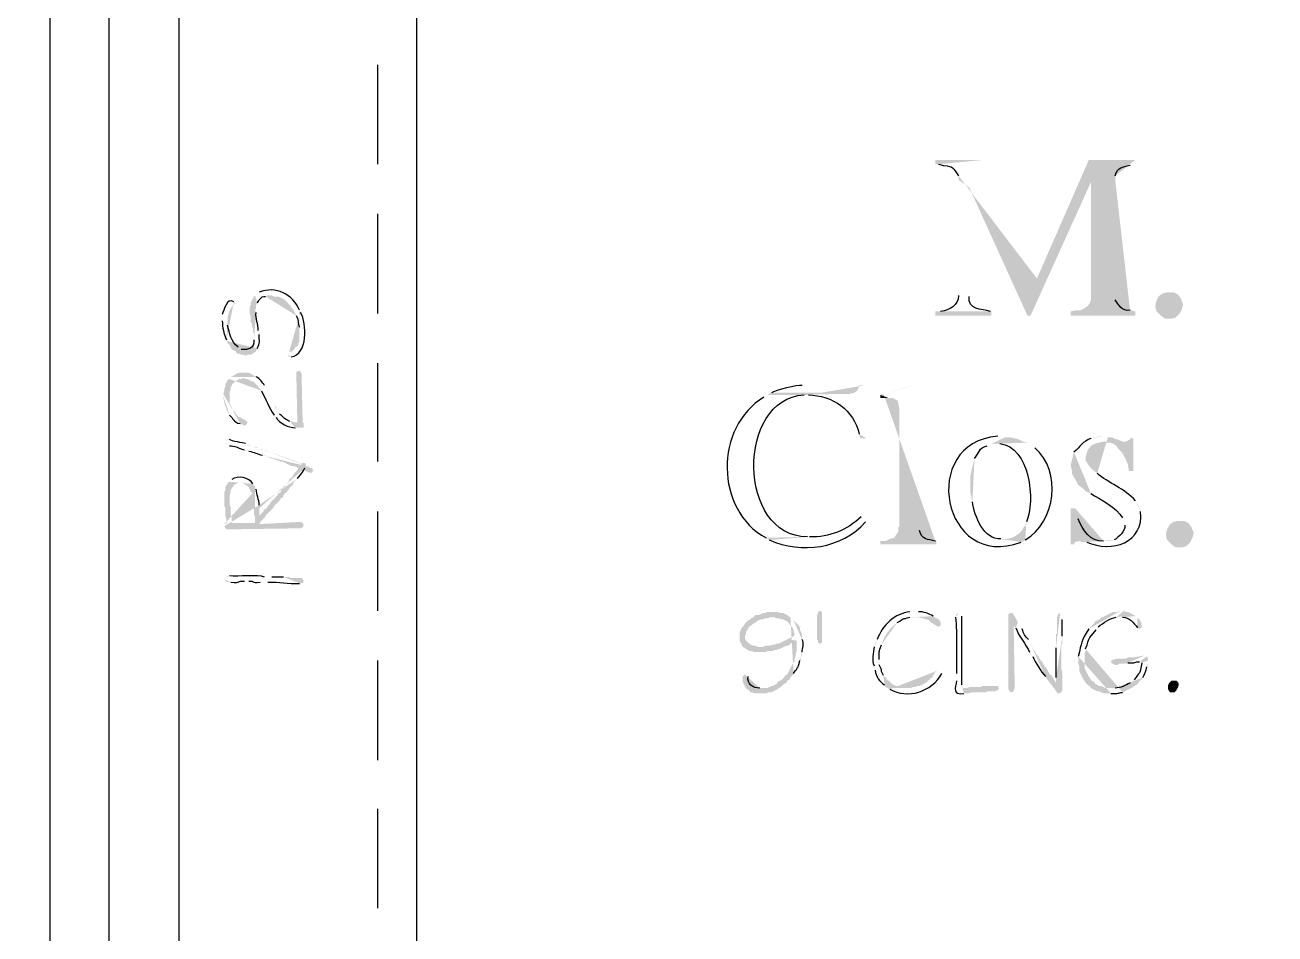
# Model space of a CAD drawing. Header units: inches. Extents: x -167 to 6071, y -6287 to -2731.
# Drawn here: x 1089.2 to 1152.2, y -6027.4 to -5981.6 of the extents above; entities that cross this region are included whole.
import ezdxf

# ---------------------------------------------------------------- set-up
doc = ezdxf.new("R2010")
doc.units = ezdxf.units.IN
doc.header["$LTSCALE"] = 96
doc.header["$MEASUREMENT"] = 0
doc.layers.add('PDF_Geometry', color=7, linetype='Continuous', true_color=0x4a4a4a)
doc.layers.add('PDF_Solid Fills', color=7, linetype='Continuous')

msp = doc.modelspace()

# ---------------------------------------------------------------- hatches: boundary and pattern name
at = {"layer": 'PDF_Solid Fills', "transparency": 33554559}
h = msp.add_hatch(color=256, dxfattribs=at)
h.paths.add_polyline_path([(1137.45, -5988.362), (1135.05, -5988.362), (1135.05, -5988.575), (1135.21, -5988.575)], flags=0)
h.paths.add_polyline_path([(1136.223, -5989.162), (1136.223, -5989.375), (1136.757, -5989.749), (1139.69, -5996.202), (1140.17, -5994.335)], flags=0)
h = msp.add_hatch(color=256, dxfattribs=at)
h.paths.add_polyline_path([(1145.13, -5988.362), (1142.783, -5988.362), (1140.17, -5994.335), (1139.69, -5996.202), (1139.85, -5996.202), (1142.89, -5989.482), (1144.117, -5989.375), (1144.117, -5989.162)], flags=0)
h.paths.add_polyline_path([(1144.863, -5988.629), (1145.13, -5988.575)], flags=0)
h = msp.add_hatch(color=256, dxfattribs=at)
h.paths.add_polyline_path([(1136.223, -5989.375), (1136.223, -5995.189)], flags=0)
h.paths.add_polyline_path([(1135.317, -5995.989), (1135.05, -5995.989), (1135.05, -5996.202), (1137.877, -5996.202), (1137.877, -5995.989), (1137.823, -5995.989)], flags=0)
h.paths.add_polyline_path([(1136.757, -5995.242), (1136.757, -5989.749)], flags=0)
h = msp.add_hatch(color=256, dxfattribs=at)
h.paths.add_polyline_path([(1144.117, -5989.375), (1142.89, -5989.482), (1142.89, -5995.402), (1142.837, -5995.562), (1142.73, -5995.722), (1142.57, -5995.829), (1142.357, -5995.935), (1142.143, -5995.935), (1141.877, -5995.989), (1141.877, -5996.202), (1145.13, -5996.202), (1145.13, -5995.989), (1144.863, -5995.935)], flags=0)
h.paths.add_polyline_path([(1144.117, -5995.402), (1144.117, -5995.189)], flags=0)
h = msp.add_hatch(color=256, dxfattribs=at)
h.paths.add_polyline_path([(1099.317, -5997.482), (1099.37, -5997.589), (1099.477, -5997.695), (1099.53, -5997.802), (1099.583, -5997.909), (1099.797, -5998.015), (1099.85, -5998.122), (1099.957, -5998.122), (1100.063, -5998.175), (1100.17, -5998.175), (1100.277, -5998.229), (1100.383, -5998.175), (1100.543, -5998.175), (1100.65, -5998.122), (1100.703, -5998.069), (1100.81, -5998.015), (1100.81, -5997.962), (1100.863, -5997.855)], flags=0)
h.paths.add_polyline_path([(1100.97, -5997.162), (1100.97, -5997.055), (1100.917, -5996.949)], flags=0)
h.paths.add_polyline_path([(1100.81, -5996.042), (1100.757, -5995.935), (1100.757, -5995.189), (1100.703, -5995.242), (1100.703, -5997.429)], flags=0)
h.paths.add_polyline_path([(1100.063, -5997.909), (1099.957, -5997.855), (1099.903, -5997.802)], flags=0)
h.paths.add_polyline_path([(1099.37, -5996.682), (1099.37, -5996.415)], flags=0)
for points in [[(1100.49, -5995.935), (1100.49, -5996.095), (1100.543, -5996.255), (1100.543, -5996.522), (1100.597, -5996.629), (1100.597, -5996.735), (1100.65, -5996.842), (1100.65, -5997.002), (1100.703, -5997.109), (1100.703, -5997.429), (1100.703, -5995.242), (1100.65, -5995.349), (1100.543, -5995.562), (1100.543, -5995.669), (1100.49, -5995.775)], [(1147.53, -5995.669), (1147.477, -5995.882), (1147.37, -5996.095), (1147.317, -5996.149), (1147.157, -5996.309), (1146.943, -5996.362), (1146.623, -5996.362), (1146.41, -5996.202), (1146.357, -5996.149), (1146.197, -5995.989), (1146.143, -5995.775), (1146.143, -5995.669), (1146.197, -5995.455), (1146.303, -5995.242), (1146.357, -5995.189), (1146.517, -5995.082), (1146.73, -5995.029), (1147.05, -5995.029), (1147.263, -5995.135), (1147.317, -5995.189), (1147.423, -5995.349), (1147.53, -5995.615)], [(1102.837, -5999.135), (1102.89, -6001.589), (1102.89, -6001.855), (1103.21, -6001.855), (1103.21, -6001.642), (1103.157, -6001.589), (1103.103, -5999.189), (1103.103, -5999.135), (1103.05, -5999.029), (1102.997, -5998.975), (1102.89, -5999.029), (1102.837, -5999.029)], [(1145.023, -6002.389), (1144.863, -6002.389), (1144.863, -6002.442), (1144.65, -6002.549), (1143.53, -6002.549), (1143.637, -6002.602), (1143.85, -6002.602), (1144.01, -6002.655), (1144.17, -6002.762), (1144.277, -6002.922), (1144.437, -6003.082), (1144.543, -6003.242), (1144.65, -6003.455), (1144.757, -6003.722), (1144.81, -6004.042), (1145.023, -6004.042)], [(1099.21, -6005.375), (1099.21, -6005.802), (1099.263, -6005.909), (1099.263, -6006.282), (1099.317, -6006.442), (1099.317, -6006.709), (1099.37, -6004.682), (1099.317, -6004.735), (1099.263, -6004.842), (1099.263, -6004.949), (1099.21, -6005.109), (1099.21, -6005.215)], [(1148.063, -6007.189), (1148.01, -6007.402), (1147.903, -6007.615), (1147.85, -6007.669), (1147.69, -6007.829), (1147.477, -6007.882), (1147.157, -6007.882), (1146.943, -6007.722), (1146.89, -6007.669), (1146.73, -6007.509), (1146.677, -6007.295), (1146.677, -6007.189), (1146.73, -6006.975), (1146.837, -6006.762), (1146.89, -6006.709), (1147.05, -6006.602), (1147.263, -6006.549), (1147.583, -6006.549), (1147.797, -6006.655), (1147.85, -6006.709), (1147.957, -6006.869), (1148.063, -6007.135)], [(1126.837, -6011.135), (1126.57, -6011.135), (1126.463, -6011.189), (1126.357, -6011.189), (1126.143, -6011.295), (1125.983, -6011.295), (1125.877, -6011.402), (1125.77, -6011.455), (1125.717, -6011.509), (1125.61, -6011.562), (1125.503, -6011.669), (1125.45, -6011.722), (1125.397, -6011.829), (1125.29, -6011.935), (1125.237, -6012.042), (1125.183, -6012.202), (1125.183, -6012.575), (1125.29, -6012.789), (1125.343, -6012.895), (1126.25, -6012.895), (1126.09, -6012.895), (1125.983, -6012.842), (1125.877, -6012.842), (1125.663, -6012.735), (1125.61, -6012.682), (1125.503, -6012.575), (1125.45, -6012.469), (1125.45, -6012.362), (1125.503, -6012.255), (1125.503, -6012.149), (1125.61, -6011.989), (1125.663, -6011.882), (1125.77, -6011.829), (1125.877, -6011.722), (1125.983, -6011.669), (1126.037, -6011.615), (1126.25, -6011.509), (1126.357, -6011.509), (1126.463, -6011.455), (1126.623, -6011.455), (1126.73, -6011.402), (1127.743, -6011.402), (1127.637, -6011.349), (1127.583, -6011.295), (1127.37, -6011.189), (1127.21, -6011.189), (1127.103, -6011.135), (1126.997, -6011.135)], [(1129.343, -6011.349), (1129.343, -6012.682), (1129.237, -6012.735), (1129.13, -6012.682), (1129.13, -6012.575), (1129.077, -6012.522), (1129.077, -6011.349), (1129.13, -6011.189), (1129.13, -6011.135), (1129.237, -6011.082), (1129.343, -6011.135)], [(1134.997, -6011.402), (1133.983, -6011.402), (1134.25, -6011.402), (1134.357, -6011.455), (1134.463, -6011.455), (1134.517, -6011.509), (1134.623, -6011.509), (1134.73, -6011.562), (1134.837, -6011.669), (1134.943, -6011.722), (1134.997, -6011.775), (1135.21, -6011.882), (1135.317, -6011.829), (1135.317, -6011.669), (1135.263, -6011.562), (1135.21, -6011.509), (1135.103, -6011.455)], [(1138.837, -6011.189), (1138.73, -6011.242), (1138.73, -6015.029), (1138.783, -6015.135), (1138.89, -6015.189), (1138.997, -6015.135), (1138.997, -6015.082), (1139.05, -6014.975), (1138.997, -6011.775), (1139.21, -6011.669), (1139.157, -6011.562), (1139.103, -6011.455), (1139.05, -6011.349), (1138.997, -6011.295), (1138.943, -6011.189)], [(1127.583, -6012.522), (1127.157, -6012.735), (1127.05, -6012.735), (1126.943, -6012.789), (1126.837, -6012.789), (1126.677, -6012.842), (1126.463, -6012.842), (1126.357, -6012.895), (1125.343, -6012.895), (1125.45, -6012.949), (1125.503, -6013.002), (1125.61, -6013.055), (1125.663, -6013.109), (1125.823, -6013.109), (1125.93, -6013.162), (1126.463, -6013.162), (1126.57, -6013.109), (1126.837, -6013.109), (1126.943, -6013.055), (1127.05, -6013.055), (1127.157, -6013.002), (1127.21, -6013.002), (1127.317, -6012.949), (1127.423, -6012.895), (1127.53, -6012.842), (1127.637, -6012.842), (1127.743, -6012.735), (1127.85, -6012.682), (1127.957, -6012.629), (1128.01, -6012.575)], [(1146.997, -6015.189), (1146.89, -6015.189), (1146.837, -6015.135), (1146.783, -6015.029), (1146.783, -6014.815), (1146.837, -6014.709), (1146.943, -6014.602), (1147.21, -6014.602), (1147.263, -6014.655), (1147.317, -6014.762), (1147.317, -6014.815), (1147.263, -6014.975), (1147.21, -6015.029), (1147.21, -6015.082), (1147.103, -6015.189)], [(1138.037, -6014.869), (1137.397, -6014.869), (1137.343, -6014.922), (1136.757, -6014.922), (1136.65, -6014.975), (1136.383, -6014.975), (1138.25, -6014.975), (1138.197, -6014.869), (1138.143, -6014.869)]]:
    msp.add_hatch(color=256, dxfattribs=at).paths.add_polyline_path(points)
h = msp.add_hatch(color=256, dxfattribs=at)
h.paths.add_polyline_path([(1100.757, -5995.189), (1100.757, -5995.935), (1100.81, -5995.829), (1100.81, -5995.669), (1100.863, -5995.562)], flags=0)
h.paths.add_polyline_path([(1101.29, -5995.242), (1101.397, -5995.189), (1101.61, -5995.189), (1101.717, -5995.242), (1101.93, -5995.242), (1102.25, -5995.402), (1102.357, -5995.509), (1102.41, -5995.562), (1102.517, -5995.669), (1102.57, -5995.775), (1102.623, -5995.829), (1102.677, -5995.882), (1102.73, -5995.989), (1102.783, -5996.095), (1102.837, -5996.202)], flags=0)
h.paths.add_polyline_path([(1102.997, -5996.789), (1102.997, -5997.162), (1102.997, -5995.935)], flags=0)
h.paths.add_polyline_path([(1100.97, -5995.029), (1100.863, -5995.135)], flags=0)
h = msp.add_hatch(color=256, dxfattribs=at)
h.paths.add_polyline_path([(1099.103, -5996.415), (1099.103, -5996.469)], flags=0)
h.paths.add_polyline_path([(1099.317, -5997.429), (1099.317, -5997.482), (1099.37, -5996.415), (1099.37, -5996.255), (1099.423, -5996.149), (1099.423, -5996.042), (1099.53, -5995.829), (1099.637, -5995.722), (1099.637, -5995.669), (1099.69, -5995.669), (1099.743, -5995.562), (1099.69, -5995.509)], flags=0)
h.paths.add_polyline_path([(1099.103, -5996.149), (1099.103, -5996.309)], flags=0)
h = msp.add_hatch(color=256, dxfattribs=at)
h.paths.add_polyline_path([(1102.41, -5998.175), (1102.463, -5998.282), (1102.57, -5998.282)], flags=0)
h.paths.add_polyline_path([(1103.05, -5996.042), (1102.997, -5995.935), (1102.997, -5997.482), (1102.943, -5997.589), (1102.943, -5997.642), (1102.89, -5997.749), (1102.783, -5997.802), (1102.73, -5997.909), (1102.623, -5998.015), (1102.517, -5998.015), (1102.463, -5998.069)], flags=0)
h = msp.add_hatch(color=256, dxfattribs=at)
h.paths.add_polyline_path([(1099.477, -5999.402), (1099.477, -6000.255), (1099.477, -6000.042), (1099.53, -5999.935), (1099.53, -5999.829), (1099.637, -5999.615), (1099.69, -5999.615), (1099.743, -5999.509), (1099.85, -5999.455), (1099.957, -5999.402), (1100.063, -5999.402), (1100.17, -5999.349), (1100.277, -5999.402), (1100.383, -5999.402), (1100.597, -5999.509), (1100.65, -5999.509), (1100.757, -5999.615), (1100.81, -5999.669), (1100.917, -5999.775), (1100.97, -5999.882), (1101.023, -5999.882), (1101.077, -5999.989)], flags=0)
h.paths.add_polyline_path([(1101.717, -6001.215), (1101.717, -6001.269), (1101.823, -6001.322)], flags=0)
h.paths.add_polyline_path([(1102.783, -6001.855), (1102.89, -6001.855), (1102.89, -6001.589), (1102.783, -6001.589), (1102.623, -6001.535), (1102.517, -6001.535)], flags=0)
h.paths.add_polyline_path([(1101.983, -6001.162), (1101.93, -6001.055), (1101.877, -6000.949), (1101.77, -6000.842), (1101.77, -6000.735), (1101.717, -6000.629), (1101.663, -6000.522), (1101.61, -6000.469), (1101.557, -6000.309), (1101.503, -6000.202), (1101.397, -6000.042), (1101.343, -5999.935), (1101.29, -5999.829), (1101.237, -5999.722)], flags=0)
h.paths.add_polyline_path([(1100.81, -5999.295), (1100.703, -5999.242), (1100.65, -5999.189), (1100.543, -5999.135), (1100.437, -5999.082), (1099.957, -5999.082), (1099.797, -5999.135), (1099.743, -5999.189), (1099.637, -5999.242), (1099.53, -5999.295)], flags=0)
h = msp.add_hatch(color=256, dxfattribs=at)
h.paths.add_polyline_path([(1099.157, -6000.255, 0.133918), (1099.477, -6001.215)], flags=0)
h.paths.add_polyline_path([(1100.01, -6001.642), (1100.117, -6001.695), (1100.223, -6001.749), (1100.33, -6001.695), (1100.383, -6001.589), (1100.33, -6001.535), (1100.223, -6001.429), (1100.17, -6001.429), (1100.063, -6001.375), (1100.01, -6001.322), (1099.957, -6001.322), (1099.903, -6001.269), (1099.797, -6001.162), (1099.743, -6001.055), (1099.637, -6001.002), (1099.583, -6000.895), (1099.583, -6000.842), (1099.53, -6000.735), (1099.477, -6000.629), (1099.477, -5999.402), (1099.37, -5999.455), (1099.317, -5999.562), (1099.263, -5999.669), (1099.263, -5999.775), (1099.21, -5999.882), (1099.21, -5999.989), (1099.157, -6000.149)], flags=0)
h = msp.add_hatch(color=256, dxfattribs=at)
h.paths.add_polyline_path([(1131.477, -5999.722), (1131.21, -5999.722), (1131.21, -5999.775), (1131.103, -5999.989), (1130.943, -6000.095), (1130.73, -6000.149), (1126.57, -6000.202), (1128.65, -6000.202)], flags=0)
h.paths.add_polyline_path([(1131.21, -6002.175), (1131.263, -6002.389), (1131.583, -6002.389)], flags=0)
h = msp.add_hatch(color=256, dxfattribs=at)
h.paths.add_polyline_path([(1128.49, -5999.722), (1128.33, -5999.722)], flags=0)
h.paths.add_polyline_path([(1126.783, -6000.095), (1126.57, -6000.202), (1130.73, -6000.149), (1130.57, -6000.095)], flags=0)
h.paths.add_polyline_path([(1130.57, -6000.095, 0.003622), (1128.97, -5999.722)], flags=0)
h.paths.add_polyline_path([(1128.97, -5999.722), (1128.757, -5999.722)], flags=0)
h = msp.add_hatch(color=256, dxfattribs=at)
h.paths.add_polyline_path([(1134.197, -5999.615), (1134.09, -5999.669)], flags=0)
h.paths.add_polyline_path([(1132.437, -6000.149, 0.008193), (1134.09, -5999.669)], flags=0)
h.paths.add_polyline_path([(1132.437, -6000.149), (1132.277, -6000.202), (1132.703, -6000.362), (1132.917, -6000.362), (1133.13, -6000.469), (1133.183, -6000.629), (1133.237, -6000.895), (1133.237, -6006.815), (1133.183, -6006.869), (1133.183, -6007.082), (1133.077, -6007.242), (1132.97, -6007.402), (1132.757, -6007.455), (1132.543, -6007.562), (1132.277, -6007.562), (1132.277, -6007.722), (1135.103, -6007.722), (1135.103, -6007.562), (1135.05, -6007.562)], flags=0)
h.paths.add_polyline_path([(1134.25, -6007.029), (1134.197, -6006.815)], flags=0)
h = msp.add_hatch(color=256, dxfattribs=at)
h.paths.add_polyline_path([(1126.57, -6000.202), (1126.41, -6000.309)], flags=0)
h.paths.add_polyline_path([(1126.517, -6007.402), (1128.703, -6007.349), (1128.597, -6007.349)], flags=0)
h.paths.add_polyline_path([(1128.437, -6000.202), (1128.65, -6000.202)], flags=0)
h = msp.add_hatch(color=256, dxfattribs=at)
h.paths.add_polyline_path([(1099.21, -6002.602), (1099.263, -6002.655), (1099.477, -6002.762)], flags=0)
h.paths.add_polyline_path([(1100.223, -6002.975), (1100.33, -6002.975), (1100.437, -6003.029)], flags=0)
h.paths.add_polyline_path([(1101.13, -6003.242), (1101.237, -6003.242), (1101.557, -6003.402), (1101.663, -6003.402), (1101.77, -6003.455), (1101.93, -6003.509), (1102.037, -6003.562), (1102.143, -6003.562), (1102.57, -6003.775), (1102.677, -6003.775), (1102.837, -6003.829), (1102.997, -6003.935), (1103.317, -6004.042), (1103.423, -6004.095), (1103.53, -6004.095), (1103.53, -6004.149), (1103.637, -6004.095), (1103.69, -6003.989), (1103.637, -6003.935), (1103.637, -6003.882), (1103.53, -6003.882), (1103.477, -6003.829)], flags=0)
h.paths.add_polyline_path([(1103.477, -6003.829, 0.021478), (1101.503, -6003.082)], flags=0)
h.paths.add_polyline_path([(1101.503, -6003.082), (1101.397, -6003.029), (1101.237, -6002.975), (1101.13, -6002.975), (1101.023, -6002.922), (1100.917, -6002.869), (1100.81, -6002.869), (1100.703, -6002.815), (1100.597, -6002.762), (1100.49, -6002.762), (1100.277, -6002.655)], flags=0)
h.paths.add_polyline_path([(1099.477, -6002.442), (1099.37, -6002.442), (1099.263, -6002.495)], flags=0)
h = msp.add_hatch(color=256, dxfattribs=at)
h.paths.add_polyline_path([(1138.303, -6002.282), (1138.197, -6002.282)], flags=0)
h.paths.add_polyline_path([(1139.37, -6007.615), (1139.583, -6007.509), (1138.463, -6007.509), (1138.357, -6007.455)], flags=0)
h.paths.add_polyline_path([(1136.917, -6005.589), (1136.863, -6005.322), (1136.81, -6005.109), (1136.81, -6004.309), (1136.863, -6004.042), (1136.97, -6003.615), (1137.023, -6003.402)], flags=0)
h.paths.add_polyline_path([(1137.663, -6002.762), (1137.877, -6002.655), (1138.09, -6002.655), (1139.69, -6002.602), (1139.477, -6002.549), (1139.263, -6002.442), (1138.837, -6002.335), (1138.57, -6002.335)], flags=0)
h = msp.add_hatch(color=256, dxfattribs=at)
h.paths.add_polyline_path([(1139.69, -6002.602), (1138.09, -6002.655), (1138.303, -6002.655)], flags=0)
h.paths.add_polyline_path([(1139.637, -6006.602), (1139.583, -6006.815), (1139.53, -6006.815), (1139.423, -6007.029), (1139.263, -6007.189), (1139.103, -6007.295), (1138.89, -6007.402), (1138.463, -6007.509), (1139.583, -6007.509)], flags=0)
h.paths.add_polyline_path([(1140.063, -6002.869), (1139.85, -6002.709)], flags=0)
h = msp.add_hatch(color=256, dxfattribs=at)
h.paths.add_polyline_path([(1143.477, -6002.282), (1143.37, -6002.282), (1143.103, -6002.335), (1142.89, -6002.389)], flags=0)
h.paths.add_polyline_path([(1142.037, -6003.082), (1141.983, -6003.295), (1141.877, -6003.722), (1141.877, -6003.775), (1141.93, -6003.989), (1141.93, -6004.149), (1142.037, -6004.362), (1142.143, -6004.522), (1142.25, -6004.735), (1142.463, -6004.895), (1142.623, -6005.055), (1142.89, -6005.162)], flags=0)
h.paths.add_polyline_path([(1144.49, -6006.389), (1144.543, -6006.549), (1144.597, -6006.762)], flags=0)
h.paths.add_polyline_path([(1144.063, -6007.509), (1143.85, -6007.562), (1142.303, -6007.562), (1142.463, -6007.615), (1142.677, -6007.615)], flags=0)
h.paths.add_polyline_path([(1145.397, -6006.069), (1145.343, -6005.909), (1145.237, -6005.695), (1145.13, -6005.535)], flags=0)
h.paths.add_polyline_path([(1143.21, -6004.149), (1142.997, -6003.989), (1142.837, -6003.829), (1142.623, -6003.509), (1142.623, -6003.349), (1142.677, -6003.135), (1142.73, -6002.975), (1142.89, -6002.762), (1143.103, -6002.655), (1143.53, -6002.549), (1144.65, -6002.549), (1144.49, -6002.549), (1144.223, -6002.442), (1144.17, -6002.442), (1143.957, -6002.335), (1143.743, -6002.335)], flags=0)
h = msp.add_hatch(color=256, dxfattribs=at)
h.paths.add_polyline_path([(1100.97, -6005.749), (1100.97, -6006.709), (1101.023, -6006.602), (1101.237, -6006.389), (1101.29, -6006.282), (1101.503, -6006.069), (1101.557, -6006.015), (1101.663, -6005.909), (1101.717, -6005.802), (1101.823, -6005.695), (1101.877, -6005.642), (1101.983, -6005.535), (1102.037, -6005.429), (1102.143, -6005.375), (1102.197, -6005.269), (1102.25, -6005.162), (1102.357, -6005.109), (1102.41, -6005.002), (1102.463, -6004.949), (1102.517, -6004.842), (1102.623, -6004.789), (1102.677, -6004.682), (1102.73, -6004.575), (1102.89, -6004.415)], flags=0)
h.paths.add_polyline_path([(1103.263, -6003.882), (1103.317, -6003.829), (1103.317, -6003.669), (1103.21, -6003.615), (1103.103, -6003.669), (1103.05, -6003.775), (1102.943, -6003.882), (1102.89, -6003.989), (1102.783, -6004.095), (1102.73, -6004.149), (1102.677, -6004.255), (1102.623, -6004.362), (1102.517, -6004.415), (1102.41, -6004.629), (1102.303, -6004.735), (1102.25, -6004.842), (1102.143, -6004.895), (1102.09, -6005.002), (1102.037, -6005.109), (1101.93, -6005.162), (1101.877, -6005.269), (1101.823, -6005.322), (1101.717, -6005.429), (1101.663, -6005.482), (1101.557, -6005.589), (1101.503, -6005.695), (1101.397, -6005.802), (1101.343, -6005.909), (1101.237, -6005.962), (1101.183, -6006.069), (1101.077, -6006.175), (1100.97, -6006.282), (1100.97, -6005.909)], flags=0)
h = msp.add_hatch(color=256, dxfattribs=at)
h.paths.add_polyline_path([(1099.21, -6006.815), (1099.263, -6006.922), (1099.37, -6006.975), (1102.997, -6006.922), (1103.05, -6006.922), (1103.157, -6006.869), (1103.21, -6006.762), (1103.157, -6006.655), (1103.05, -6006.602), (1102.997, -6006.602), (1100.97, -6006.709), (1100.97, -6005.749)], flags=0)
h.paths.add_polyline_path([(1100.81, -6004.949), (1100.757, -6004.895), (1100.757, -6006.655), (1099.583, -6006.655), (1099.583, -6006.389), (1099.53, -6006.229), (1099.53, -6005.855), (1099.477, -6005.749), (1099.477, -6005.375), (1099.423, -6004.575), (1099.37, -6004.682), (1099.317, -6006.709), (1099.21, -6006.709)], flags=0)
h = msp.add_hatch(color=256, dxfattribs=at)
h.paths.add_polyline_path([(1099.423, -6004.575), (1099.477, -6005.375), (1099.477, -6005.269), (1099.53, -6005.109), (1099.53, -6005.002), (1099.583, -6004.895), (1099.637, -6004.842), (1099.69, -6004.735), (1099.903, -6004.629), (1100.117, -6004.629), (1100.223, -6004.682), (1100.277, -6004.735), (1100.383, -6004.789), (1100.437, -6004.842), (1100.49, -6004.949), (1100.543, -6005.109), (1100.597, -6005.109), (1100.597, -6005.269), (1100.65, -6005.375), (1100.65, -6005.589), (1100.703, -6005.695), (1100.703, -6006.229), (1100.757, -6006.335), (1100.757, -6006.655), (1100.757, -6004.789), (1100.703, -6004.789), (1100.65, -6004.682)], flags=0)
h.paths.add_polyline_path([(1099.583, -6004.469), (1099.477, -6004.522)], flags=0)
h = msp.add_hatch(color=256, dxfattribs=at)
h.paths.add_polyline_path([(1142.09, -6005.909), (1141.877, -6005.909), (1141.877, -6007.722), (1142.037, -6007.722), (1142.09, -6007.615), (1142.303, -6007.562), (1143.583, -6007.562), (1143.53, -6007.562)], flags=0)
h.paths.add_polyline_path([(1142.25, -6006.442), (1142.143, -6006.175)], flags=0)
h = msp.add_hatch(color=256, dxfattribs=at)
h.paths.add_polyline_path([(1131.53, -6006.175), (1131.317, -6006.335)], flags=0)
h.paths.add_polyline_path([(1128.703, -6007.349), (1126.517, -6007.402), (1126.677, -6007.509)], flags=0)
h.paths.add_polyline_path([(1131.53, -6006.602), (1131.743, -6006.442)], flags=0)
h = msp.add_hatch(color=256, dxfattribs=at)
h.paths.add_polyline_path([(1099.21, -6009.482), (1099.263, -6009.589), (1099.423, -6009.642), (1099.53, -6009.642)], flags=0)
h.paths.add_polyline_path([(1100.223, -6009.589), (1100.437, -6009.589)], flags=0)
h.paths.add_polyline_path([(1101.023, -6009.642), (1101.397, -6009.642)], flags=0)
h.paths.add_polyline_path([(1102.997, -6009.695), (1103.157, -6009.695), (1103.21, -6009.589), (1103.157, -6009.482), (1103.103, -6009.429), (1102.57, -6009.429), (1102.463, -6009.375), (1102.197, -6009.375)], flags=0)
h.paths.add_polyline_path([(1101.61, -6009.375), (1101.237, -6009.375)], flags=0)
h.paths.add_polyline_path([(1099.477, -6009.322), (1099.37, -6009.322), (1099.263, -6009.375)], flags=0)
h = msp.add_hatch(color=256, dxfattribs=at)
h.paths.add_polyline_path([(1127.743, -6011.402), (1126.837, -6011.402), (1126.943, -6011.402), (1127.05, -6011.455), (1127.157, -6011.455), (1127.263, -6011.509), (1127.37, -6011.509), (1127.583, -6011.615), (1127.637, -6011.669), (1127.69, -6011.722), (1127.743, -6011.829), (1127.85, -6011.935), (1127.903, -6012.042), (1127.903, -6012.149), (1127.957, -6012.255), (1127.903, -6012.362), (1127.797, -6012.415), (1127.583, -6012.522), (1128.01, -6012.575), (1128.063, -6012.575), (1128.063, -6013.109), (1128.01, -6013.215), (1128.01, -6013.375), (1127.957, -6013.482), (1127.957, -6013.589), (1127.903, -6013.695), (1127.85, -6013.749), (1127.743, -6013.962), (1127.637, -6014.175), (1127.583, -6014.282), (1127.477, -6014.335), (1127.423, -6014.442), (1127.317, -6014.549), (1127.21, -6014.602), (1127.103, -6014.655), (1127.05, -6014.762), (1126.943, -6014.815), (1126.837, -6014.869), (1126.783, -6014.869), (1126.677, -6014.922), (1126.57, -6014.975), (1126.197, -6014.975), (1127.103, -6015.029), (1127.157, -6014.975), (1127.263, -6014.922), (1127.317, -6014.869), (1127.423, -6014.762), (1127.53, -6014.709), (1127.583, -6014.602), (1127.69, -6014.549), (1127.743, -6014.442), (1127.85, -6014.335), (1127.903, -6014.229)], flags=0)
h.paths.add_polyline_path([(1128.223, -6013.589), (1128.277, -6013.535), (1128.277, -6013.429), (1128.33, -6013.322), (1128.33, -6013.162)], flags=0)
h.paths.add_polyline_path([(1128.33, -6012.522), (1128.33, -6012.255), (1128.277, -6012.149), (1128.223, -6012.042), (1128.223, -6011.935), (1128.17, -6011.829), (1128.117, -6011.775), (1128.01, -6011.669), (1127.957, -6011.615), (1127.903, -6011.562), (1127.85, -6011.455)], flags=0)
h = msp.add_hatch(color=256, dxfattribs=at)
h.paths.add_polyline_path([(1133.983, -6011.082), (1133.877, -6011.082), (1133.77, -6011.135)], flags=0)
h.paths.add_polyline_path([(1132.117, -6012.522), (1132.063, -6012.629), (1132.01, -6012.735), (1131.957, -6012.895)], flags=0)
h.paths.add_polyline_path([(1131.957, -6013.855), (1131.957, -6013.962), (1132.01, -6014.069)], flags=0)
h.paths.add_polyline_path([(1132.49, -6014.815), (1132.543, -6014.922), (1132.65, -6014.975), (1133.663, -6014.975), (1133.557, -6014.975), (1133.397, -6014.922), (1133.29, -6014.922), (1133.183, -6014.869), (1133.077, -6014.869), (1132.97, -6014.815), (1132.863, -6014.762), (1132.81, -6014.709), (1132.703, -6014.602), (1132.597, -6014.549), (1132.597, -6014.495), (1132.49, -6014.389), (1132.437, -6014.335)], flags=0)
h.paths.add_polyline_path([(1132.223, -6013.802), (1132.223, -6013.535)], flags=0)
h.paths.add_polyline_path([(1133.13, -6011.669, 0.162278), (1132.33, -6012.789)], flags=0)
h.paths.add_polyline_path([(1133.77, -6011.402), (1134.997, -6011.402), (1134.943, -6011.349)], flags=0)
h.paths.add_polyline_path([(1134.197, -6011.135), (1134.09, -6011.082)], flags=0)
h = msp.add_hatch(color=256, dxfattribs=at)
h.paths.add_polyline_path([(1136.223, -6011.189), (1136.117, -6011.242), (1136.063, -6011.402)], flags=0)
h.paths.add_polyline_path([(1136.117, -6014.229), (1136.117, -6014.602)], flags=0)
h.paths.add_polyline_path([(1136.49, -6015.242), (1136.703, -6015.242), (1136.863, -6015.189), (1137.557, -6015.189), (1137.663, -6015.135), (1138.037, -6015.135), (1138.143, -6015.082), (1138.197, -6015.082), (1138.25, -6014.975), (1136.383, -6014.975), (1136.383, -6014.815)], flags=0)
h.paths.add_polyline_path([(1136.383, -6011.349), (1136.33, -6011.242)], flags=0)
h = msp.add_hatch(color=256, dxfattribs=at)
h.paths.add_polyline_path([(1139.21, -6011.669), (1138.997, -6011.775), (1138.997, -6011.829), (1139.103, -6011.935)], flags=0)
h.paths.add_polyline_path([(1139.797, -6013.162), (1139.85, -6013.269), (1139.957, -6013.375)], flags=0)
h.paths.add_polyline_path([(1140.597, -6014.389), (1140.81, -6014.709), (1141.13, -6014.709), (1141.077, -6014.602), (1141.023, -6014.549), (1140.97, -6014.442), (1140.917, -6014.335), (1140.81, -6014.282), (1140.757, -6014.175), (1140.65, -6013.962), (1140.543, -6013.855), (1140.49, -6013.749), (1140.437, -6013.642), (1140.33, -6013.535), (1140.277, -6013.429), (1140.223, -6013.322), (1140.17, -6013.322), (1140.117, -6013.215), (1140.063, -6013.109), (1140.01, -6013.055), (1139.957, -6012.949), (1139.85, -6012.735), (1139.743, -6012.522)], flags=0)
h.paths.add_polyline_path([(1139.423, -6011.989), (1139.317, -6011.775)], flags=0)
h = msp.add_hatch(color=256, dxfattribs=at)
h.paths.add_polyline_path([(1141.343, -6011.189), (1141.237, -6011.242), (1141.183, -6011.402), (1141.183, -6012.202), (1141.13, -6012.255), (1141.13, -6012.949)], flags=0)
h.paths.add_polyline_path([(1141.13, -6014.442), (1141.13, -6014.709), (1140.81, -6014.709), (1140.917, -6014.815), (1140.97, -6014.922), (1141.077, -6015.029), (1141.13, -6015.135), (1141.183, -6015.189), (1141.237, -6015.242), (1141.29, -6015.242), (1141.397, -6015.189), (1141.45, -6015.082), (1141.45, -6014.122), (1141.397, -6014.015), (1141.397, -6012.842), (1141.45, -6012.735), (1141.45, -6012.362)], flags=0)
h.paths.add_polyline_path([(1141.45, -6011.509), (1141.45, -6011.242)], flags=0)
h = msp.add_hatch(color=256, dxfattribs=at)
h.paths.add_polyline_path([(1144.383, -6011.082), (1144.33, -6011.082), (1144.223, -6011.135), (1144.01, -6011.135), (1143.477, -6011.402), (1143.423, -6011.402), (1143.317, -6011.509), (1143.21, -6011.562), (1143.103, -6011.615), (1143.05, -6011.722), (1142.943, -6011.829), (1142.89, -6011.882), (1142.783, -6011.989)], flags=0)
h.paths.add_polyline_path([(1142.25, -6013.375), (1142.25, -6013.749), (1142.303, -6013.855), (1142.303, -6014.122), (1142.41, -6014.335), (1142.517, -6014.549), (1142.57, -6014.602), (1142.623, -6014.709), (1142.73, -6014.815), (1142.837, -6014.869), (1142.89, -6014.975), (1142.997, -6015.029), (1143.103, -6015.082), (1143.21, -6015.135), (1143.317, -6015.135), (1143.423, -6015.189), (1143.53, -6015.242), (1143.903, -6015.242)], flags=0)
h.paths.add_polyline_path([(1144.49, -6015.189), (1144.703, -6015.082), (1144.81, -6015.029), (1144.917, -6014.975), (1143.637, -6014.975), (1143.53, -6014.922), (1143.423, -6014.869), (1143.317, -6014.869), (1143.103, -6014.762), (1143.05, -6014.655), (1142.943, -6014.602), (1142.89, -6014.549), (1142.837, -6014.442), (1142.783, -6014.389), (1142.73, -6014.282), (1142.677, -6014.175), (1142.623, -6014.069), (1142.57, -6013.962), (1142.57, -6013.215), (1142.623, -6013.109), (1142.623, -6013.002)], flags=0)
h.paths.add_polyline_path([(1143.157, -6012.042), (1143.21, -6011.989), (1143.263, -6011.882)], flags=0)
h.paths.add_polyline_path([(1144.17, -6011.402), (1144.277, -6011.402), (1144.383, -6011.349), (1145.13, -6011.349), (1145.077, -6011.295), (1144.97, -6011.242), (1144.863, -6011.189), (1144.757, -6011.135), (1144.65, -6011.135), (1144.543, -6011.082)], flags=0)
h = msp.add_hatch(color=256, dxfattribs=at)
h.paths.add_polyline_path([(1145.13, -6011.349), (1144.383, -6011.349), (1144.49, -6011.402)], flags=0)
h.paths.add_polyline_path([(1145.237, -6011.935), (1145.343, -6011.989), (1145.45, -6011.935), (1145.45, -6011.722), (1145.397, -6011.615), (1145.343, -6011.509), (1145.237, -6011.455)], flags=0)
h = msp.add_hatch(color=256, dxfattribs=at)
h.paths.add_polyline_path([(1145.61, -6013.322), (1145.023, -6013.429), (1144.757, -6013.429), (1144.65, -6013.482), (1144.17, -6013.482), (1144.063, -6013.535), (1143.957, -6013.535), (1143.903, -6013.642), (1143.957, -6013.749), (1144.01, -6013.749), (1144.117, -6013.802), (1144.223, -6013.802), (1144.33, -6013.749), (1144.65, -6013.749), (1144.757, -6013.695)], flags=0)
h.paths.add_polyline_path([(1145.343, -6013.642), (1145.45, -6013.642), (1145.77, -6013.589), (1145.77, -6013.482), (1145.717, -6013.375)], flags=0)
h = msp.add_hatch(color=256, dxfattribs=at)
h.paths.add_polyline_path([(1135.21, -6014.069), (1135.103, -6014.122), (1134.997, -6014.229), (1134.943, -6014.335), (1134.89, -6014.442), (1134.783, -6014.495), (1134.783, -6014.549), (1134.677, -6014.602), (1134.57, -6014.709), (1134.357, -6014.815), (1134.25, -6014.869), (1134.143, -6014.869), (1134.037, -6014.922), (1133.93, -6014.922), (1133.77, -6014.975), (1132.65, -6014.975), (1132.757, -6015.029)], flags=0)
h.paths.add_polyline_path([(1135.37, -6014.229), (1135.317, -6014.122)], flags=0)
h = msp.add_hatch(color=256, dxfattribs=at)
h.paths.add_polyline_path([(1145.77, -6013.589), (1145.45, -6013.642), (1145.45, -6013.695)], flags=0)
h.paths.add_polyline_path([(1145.077, -6014.549), (1144.97, -6014.602), (1144.97, -6014.655), (1144.863, -6014.709)], flags=0)
h.paths.add_polyline_path([(1144.117, -6014.975), (1143.957, -6014.975), (1144.917, -6014.975), (1145.023, -6014.922), (1145.077, -6014.869), (1145.183, -6014.815), (1145.29, -6014.709), (1145.343, -6014.602), (1145.45, -6014.549), (1145.503, -6014.442)], flags=0)
h.paths.add_polyline_path([(1145.717, -6013.909), (1145.77, -6013.802), (1145.77, -6013.695)], flags=0)
h = msp.add_hatch(color=256, dxfattribs=at)
h.paths.add_polyline_path([(1125.45, -6014.282), (1125.397, -6014.335), (1125.343, -6014.389), (1125.343, -6014.655), (1125.397, -6014.762), (1125.45, -6014.869), (1125.503, -6014.975), (1125.557, -6015.029), (1125.663, -6015.082), (1125.717, -6015.189), (1125.823, -6015.189), (1125.93, -6015.242), (1126.517, -6015.242), (1126.623, -6015.189), (1126.783, -6015.189), (1126.997, -6015.082), (1127.103, -6015.029), (1126.197, -6014.975)], flags=0)
h.paths.add_polyline_path([(1125.61, -6014.389), (1125.557, -6014.282)], flags=0)

# ---------------------------------------------------------------- linework, layer by layer
at = {"layer": 'PDF_Geometry', "color": 7}
for points in [[(1091.903, -5563.082), (1093.397, -5563.082), (1090.41, -5563.082), (1090.41, -6066.549), (1093.397, -6066.549), (1093.397, -5563.082)], [(1174.89, -5876.095), (1160.437, -5876.095), (1160.437, -5990.815), (1156.917, -5990.815), (1156.917, -5961.109), (1096.917, -5961.109), (1096.917, -6048.575), (1156.917, -6048.575), (1156.917, -6018.815), (1160.437, -6018.815), (1160.437, -6048.575), (1178.943, -6048.575), (1178.943, -6052.042), (1096.917, -6052.042), (1096.917, -6070.069), (1086.943, -6070.069), (1086.943, -5997.589), (1073.663, -5997.589), (1073.663, -5994.069)], [(1090.41, -5924.469), (1090.41, -5997.589)]]:
    msp.add_lwpolyline(points, dxfattribs=at)
at = {"layer": 'PDF_Geometry'}
for points in [[(1156.917, -6036.575), (1108.917, -6036.575), (1108.917, -5973.109), (1156.917, -5973.109)], [(1106.943, -5988.575), (1106.943, -5983.562)], [(1106.943, -5996.095), (1106.943, -5991.082)], [(1106.943, -6003.562), (1106.943, -5998.602)], [(1106.943, -6011.082), (1106.943, -6006.069)], [(1106.943, -6018.602), (1106.943, -6013.589)], [(1106.943, -6026.069), (1106.943, -6021.055)]]:
    msp.add_lwpolyline(points, dxfattribs=at)
for points in [[(1135.21, -5988.575), (1136.004, -5988.781), (1135.754, -5988.527), (1136.223, -5989.162)], [(1144.117, -5989.162), (1144.248, -5988.679), (1144.472, -5988.742), (1144.863, -5988.629)], [(1136.223, -5995.189), (1136.209, -5995.705), (1135.778, -5995.927), (1135.317, -5995.989)], [(1137.823, -5995.989), (1137.378, -5995.871), (1136.665, -5995.921), (1136.757, -5995.242)], [(1144.863, -5995.935), (1144.435, -5996.003), (1144.311, -5995.684), (1144.117, -5995.402)], [(1128.33, -5999.722), (1128.109, -5999.683), (1126.976, -5999.961), (1126.783, -6000.095)], [(1126.41, -6000.309), (1123.912, -6001.807), (1123.925, -6006.004), (1126.517, -6007.402)], [(1128.597, -6007.349), (1125.062, -6007.349), (1124.995, -6000.372), (1128.437, -6000.202)], [(1128.65, -6000.202), (1129.861, -6000.205), (1130.946, -6000.972), (1131.21, -6002.175)], [(1138.197, -6002.282), (1134.174, -6002.585), (1135.395, -6009.121), (1139.37, -6007.615)], [(1137.023, -6003.402), (1137.294, -6003.098), (1137.188, -6002.884), (1137.663, -6002.762)], [(1138.303, -6002.655), (1139.797, -6002.789), (1140.115, -6005.552), (1139.637, -6006.602)], [(1139.583, -6007.509), (1141.121, -6006.601), (1141.444, -6004.05), (1140.063, -6002.869)], [(1142.89, -6002.389), (1142.481, -6002.548), (1142.348, -6002.796), (1142.037, -6003.082)], [(1145.13, -6005.535), (1144.622, -6004.922), (1143.742, -6004.638), (1143.21, -6004.149)], [(1142.89, -6005.162), (1143.324, -6005.454), (1144.203, -6005.875), (1144.49, -6006.389)], [(1138.357, -6007.455), (1137.476, -6007.522), (1137.021, -6006.298), (1136.917, -6005.589)], [(1126.677, -6007.509), (1128.31, -6008.219), (1130.31, -6007.957), (1131.53, -6006.602)], [(1131.317, -6006.335), (1130.58, -6007.023), (1129.72, -6007.382), (1128.703, -6007.349)], [(1143.53, -6007.562), (1142.845, -6007.623), (1142.469, -6006.99), (1142.25, -6006.442)], [(1142.677, -6007.615), (1143.942, -6008.18), (1145.577, -6007.647), (1145.397, -6006.069)], [(1135.05, -6007.562), (1134.636, -6007.465), (1134.377, -6007.517), (1134.25, -6007.029)], [(1144.597, -6006.762), (1144.628, -6007.069), (1144.302, -6007.364), (1144.063, -6007.509)], [(1133.77, -6011.135), (1133.018, -6011.186), (1132.359, -6011.829), (1132.117, -6012.522)], [(1133.13, -6011.669), (1133.528, -6011.425), (1133.335, -6011.516), (1133.77, -6011.402)], [(1134.943, -6011.349), (1134.732, -6011.232), (1134.437, -6011.099), (1134.197, -6011.135)], [(1136.063, -6011.402), (1136.171, -6012.279), (1136.094, -6013.315), (1136.117, -6014.229)], [(1136.383, -6014.815), (1136.383, -6013.66), (1136.383, -6012.504), (1136.383, -6011.349)], [(1141.45, -6012.362), (1141.45, -6012.078), (1141.45, -6011.793), (1141.45, -6011.509)], [(1143.263, -6011.882), (1143.531, -6011.691), (1143.83, -6011.439), (1144.17, -6011.402)], [(1144.49, -6011.402), (1144.82, -6011.402), (1145.057, -6011.681), (1145.237, -6011.935)], [(1139.103, -6011.935), (1139.25, -6012.37), (1139.613, -6012.747), (1139.797, -6013.162)], [(1139.743, -6012.522), (1139.542, -6012.348), (1139.51, -6012.241), (1139.423, -6011.989)], [(1142.783, -6011.989), (1142.369, -6012.613), (1142.439, -6012.675), (1142.25, -6013.375)], [(1142.623, -6013.002), (1142.857, -6012.34), (1142.687, -6012.609), (1143.157, -6012.042)], [(1128.33, -6013.162), (1128.341, -6012.959), (1128.468, -6012.72), (1128.33, -6012.522)], [(1131.957, -6012.895), (1131.957, -6013.207), (1131.812, -6013.551), (1131.957, -6013.855)], [(1132.223, -6013.535), (1132.24, -6013.074), (1132.16, -6013.21), (1132.33, -6012.789)], [(1141.13, -6012.949), (1141.13, -6013.447), (1141.13, -6013.944), (1141.13, -6014.442)], [(1139.957, -6013.375), (1140.103, -6013.67), (1140.378, -6014.156), (1140.597, -6014.389)], [(1127.903, -6014.229), (1128.166, -6013.83), (1128.075, -6014.063), (1128.223, -6013.589)], [(1132.01, -6014.069), (1132.037, -6014.369), (1132.251, -6014.668), (1132.49, -6014.815)], [(1132.437, -6014.335), (1132.201, -6013.918), (1132.459, -6014.22), (1132.223, -6013.802)], [(1144.757, -6013.695), (1145.15, -6013.725), (1145.084, -6013.643), (1145.343, -6013.642)], [(1145.45, -6013.695), (1145.376, -6014.304), (1145.348, -6014.141), (1145.077, -6014.549)], [(1145.503, -6014.442), (1145.698, -6014.109), (1145.614, -6014.148), (1145.717, -6013.909)], [(1126.197, -6014.975), (1125.861, -6014.981), (1125.547, -6014.775), (1125.61, -6014.389)], [(1132.757, -6015.029), (1133.64, -6015.532), (1134.878, -6015.18), (1135.37, -6014.229)], [(1136.117, -6014.602), (1136.065, -6014.992), (1135.894, -6015.321), (1136.49, -6015.242)], [(1144.863, -6014.709), (1144.617, -6014.836), (1144.397, -6014.961), (1144.117, -6014.975)], [(1143.903, -6015.242), (1144.363, -6015.271), (1144.209, -6015.207), (1144.49, -6015.189)]]:
    msp.add_open_spline(points, degree=3, dxfattribs=at)
at = {"layer": 'PDF_Geometry', "color": 7}
for points in [[(1099.69, -5995.509), (1099.337, -5995.257), (1099.18, -5995.937), (1099.103, -5996.149)], [(1100.863, -5995.562), (1100.966, -5995.48), (1101.006, -5995.206), (1101.29, -5995.242)], [(1102.997, -5995.935), (1102.672, -5995.129), (1101.787, -5994.688), (1100.97, -5995.029)], [(1099.103, -5996.469), (1099.114, -5996.799), (1099.179, -5997.129), (1099.317, -5997.429)], [(1100.917, -5996.949), (1100.921, -5996.639), (1100.765, -5996.359), (1100.81, -5996.042)], [(1102.57, -5998.282), (1103.434, -5998.167), (1103.374, -5996.612), (1103.05, -5996.042)], [(1102.837, -5996.202), (1102.93, -5996.387), (1102.919, -5996.594), (1102.997, -5996.789)], [(1099.903, -5997.802), (1099.52, -5997.475), (1099.484, -5997.117), (1099.37, -5996.682)], [(1100.863, -5997.855), (1101.041, -5997.57), (1100.95, -5997.505), (1100.97, -5997.162)], [(1100.703, -5997.429), (1100.721, -5997.871), (1100.43, -5997.937), (1100.063, -5997.909)], [(1101.237, -5999.722), (1101.114, -5999.57), (1101.01, -5999.368), (1100.81, -5999.295)], [(1101.077, -5999.989), (1101.3, -6000.384), (1101.45, -6000.839), (1101.717, -6001.215)], [(1099.477, -6001.215), (1099.675, -6001.406), (1099.666, -6001.587), (1100.01, -6001.642)], [(1101.823, -6001.322), (1101.971, -6001.64), (1102.454, -6001.852), (1102.783, -6001.855)], [(1102.517, -6001.535), (1102.183, -6001.406), (1102.159, -6001.259), (1101.983, -6001.162)], [(1100.277, -6002.655), (1100.136, -6002.598), (1099.586, -6002.546), (1099.477, -6002.442)], [(1099.477, -6002.762), (1099.645, -6002.743), (1100.052, -6002.918), (1100.223, -6002.975)], [(1100.437, -6003.029), (1100.745, -6003.088), (1100.846, -6003.169), (1101.13, -6003.242)], [(1102.89, -6004.415), (1103.001, -6004.3), (1103.212, -6004.032), (1103.263, -6003.882)], [(1100.65, -6004.682), (1100.471, -6004.344), (1099.895, -6004.252), (1099.583, -6004.469)], [(1100.97, -6005.749), (1100.964, -6005.47), (1100.831, -6005.22), (1100.81, -6004.949)], [(1101.237, -6009.375), (1100.919, -6009.26), (1099.89, -6009.352), (1099.477, -6009.322)], [(1099.53, -6009.642), (1100.093, -6009.681), (1099.826, -6009.564), (1100.223, -6009.589)], [(1100.437, -6009.589), (1100.774, -6009.567), (1100.508, -6009.674), (1101.023, -6009.642)], [(1101.397, -6009.642), (1102.018, -6009.608), (1102.37, -6009.73), (1102.997, -6009.695)], [(1102.197, -6009.375), (1102.001, -6009.375), (1101.806, -6009.375), (1101.61, -6009.375)]]:
    msp.add_open_spline(points, degree=3, dxfattribs=at)
at = {"layer": 'PDF_Solid Fills', "transparency": 33554559}
msp.add_solid([(1132.277, -6000.202), (1132.277, -6000.362), (1132.703, -6000.362)], dxfattribs=at)

doc.saveas('drawing.dxf')
